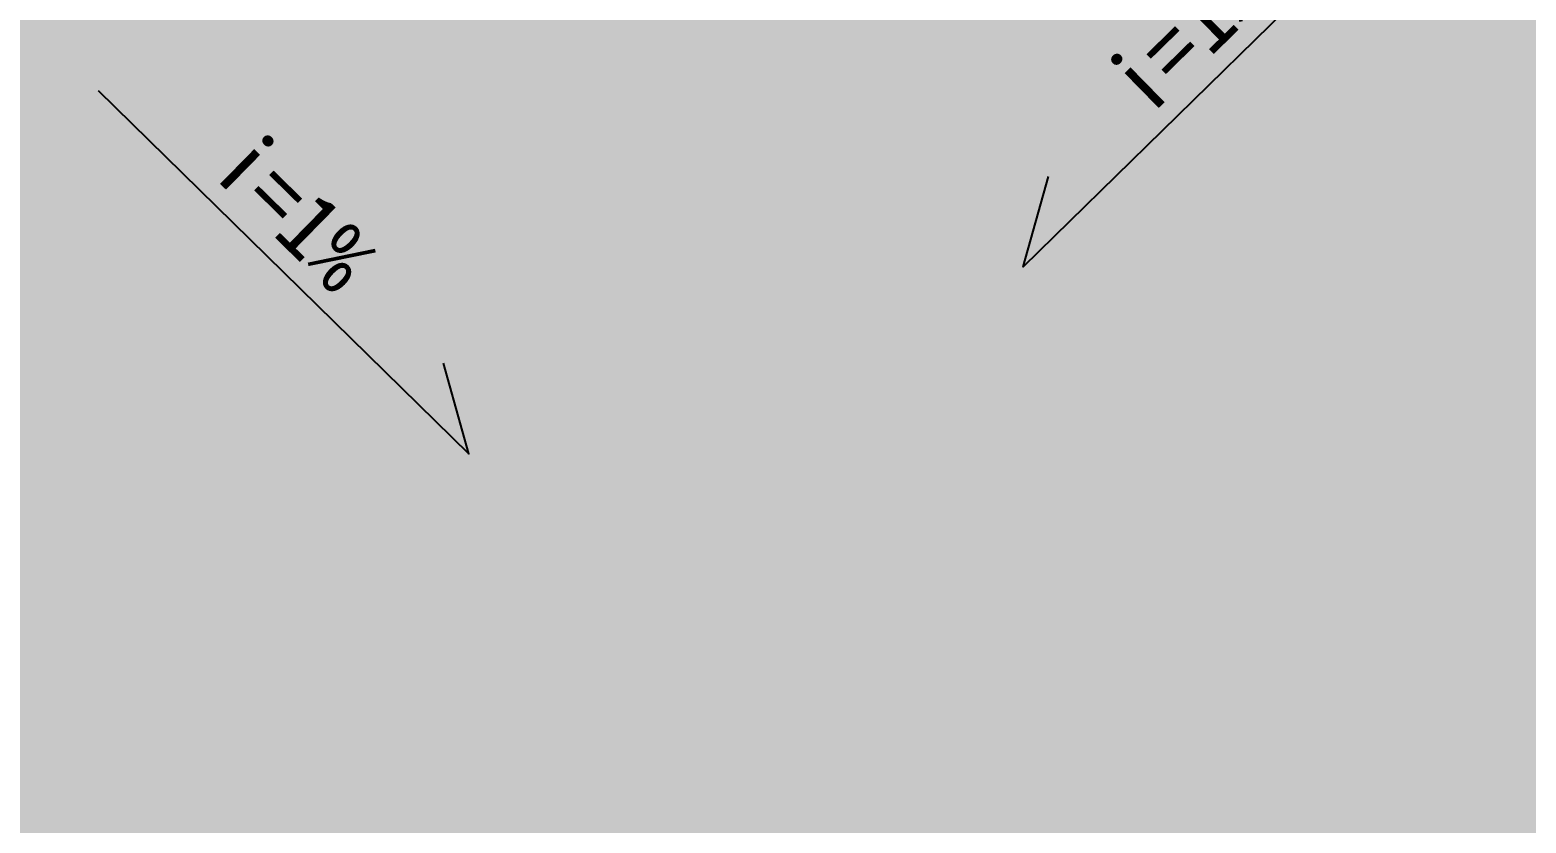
# Model space of a CAD drawing. Header units: inches. Extents: x 143994 to 247866, y 243815 to 272761.
# Drawn here: x 170397 to 174376, y 262635 to 264745 of the extents above; entities that cross this region are included whole.
import ezdxf
from ezdxf.enums import TextEntityAlignment as Align

# ---------------------------------------------------------------- set-up
doc = ezdxf.new("R2010")
doc.units = ezdxf.units.IN
doc.header["$LTSCALE"] = 1000
doc.header["$MEASUREMENT"] = 0
doc.layers.get('DEFPOINTS').update_dxf_attribs({"color": 62})
for name, color, linetype in [('0-dim', 90, 'Continuous'), ('0-fm', 30, 'Continuous'), ('0-word', 131, 'Continuous')]:
    doc.layers.add(name, color=color, linetype=linetype)
doc.styles.add('HS2', font='')
doc.styles.get('HS2').set_extended_font_data('SimHei')

# ---------------------------------------------------------------- blocks, each defined once
blk = doc.blocks.new('SLOP MARK')
at = {"layer": '0-dim', "color": 4}
blk.add_lwpolyline([(-13.8, 0), (13.8, 0), (9.47, 2.5)], dxfattribs=at)
at = {"layer": '0-word', "style": 'HS2', "flags": 4}
blk.add_attdef('i=1%', text='', height=3.5, dxfattribs=at).set_placement((-1.897, 1), align=Align.CENTER)
blk = doc.blocks.new('A$C0DD370A0')
at = {"layer": '0-fm'}
ref = blk.add_blockref('SLOP MARK', (-8054.2, 18201.1), dxfattribs=dict(at, xscale=-50.00000000000001, yscale=50.00000000000001, zscale=50, rotation=44.40591175494396))
ref.add_attrib('i=1%', 'i=1%', dxfattribs={"layer": '0-word', "height": 175, "rotation": 44.4059, "style": 'HS2'}).set_placement((-8051.6, 18273.6), align=Align.CENTER)
ref = blk.add_blockref('SLOP MARK', (-10515, 17704.3), dxfattribs=dict(at, xscale=50, yscale=50, zscale=50, rotation=315.594088245056))
ref.add_attrib('i=1%', 'i=1%', dxfattribs={"layer": '0-word', "height": 175, "rotation": 315.5941, "style": 'HS2'}).set_placement((-10547.8, 17806.4), align=Align.CENTER)

msp = doc.modelspace()

# ---------------------------------------------------------------- hatches: boundary and pattern name
at = {"layer": 'DEFPOINTS'}
h = msp.add_hatch(dxfattribs=at)
h.set_pattern_fill('ANSI31', color=250)
h.set_pattern_definition([(45, (-65482.5842, -4e-05), (-1.122532015, 1.122532015), [])])
h.paths.add_polyline_path([(182383.45, 243814.78), (157803.44, 243814.78), (157803.44, 270814.78), (182383.45, 270814.78)])

# ---------------------------------------------------------------- block references
msp.add_blockref('A$C0DD370A0', (181585.61, 246396.11), dxfattribs=at)

doc.saveas('drawing.dxf')
